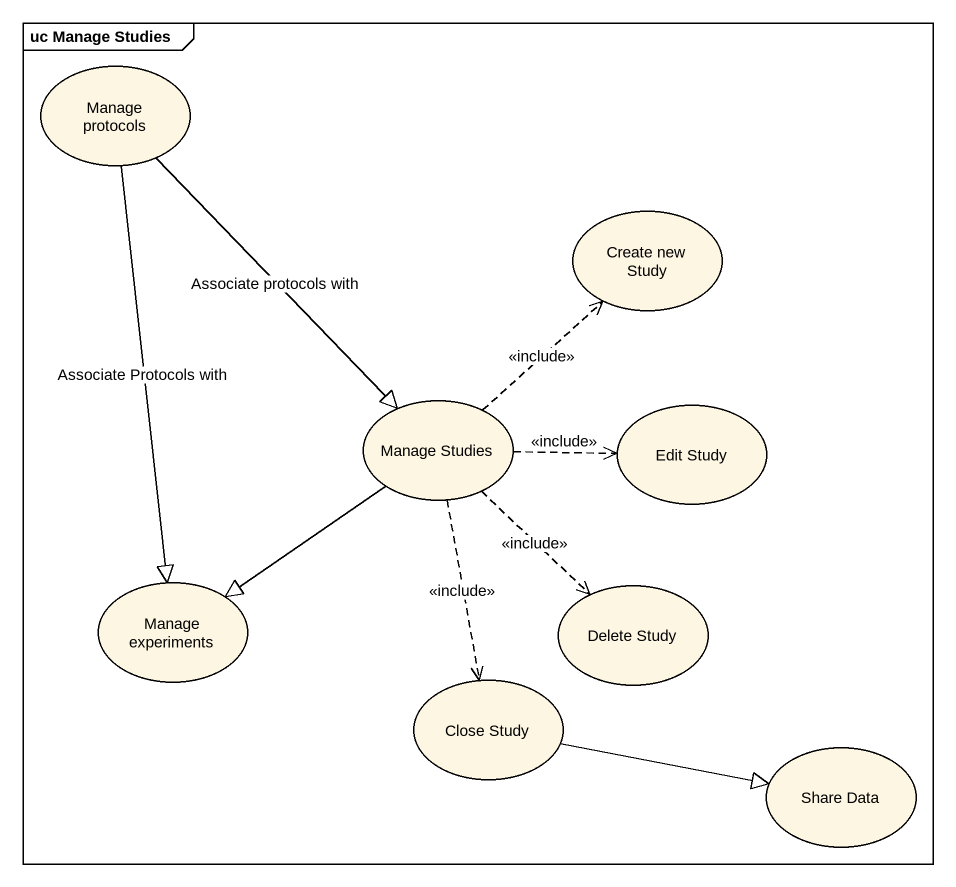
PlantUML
@startuml
mainframe uc Manage Studies
usecase "Manage protocols" as Manage_protocols
usecase "Create new Study" as Create_new_Study
usecase "Manage Studies" as Manage_Studies
usecase "Edit Study" as Edit_Study
usecase "Manage experiments" as Manage_experiments
usecase "Delete Study" as Delete_Study
usecase "Close Study" as Close_Study
usecase "Share Data" as Share_Data
Manage_protocols --|> Manage_Studies : Associate protocols with
Manage_protocols --|> Manage_experiments : Associate Protocols with
Manage_Studies .up.> Create_new_Study : <<include>>
Manage_Studies .right.> Edit_Study : <<include>>
Manage_Studies --|> Manage_experiments
Manage_Studies ..> Delete_Study : <<include>>
Manage_Studies ..> Close_Study : <<include>>
Close_Study -right-|> Share_Data
@enduml
